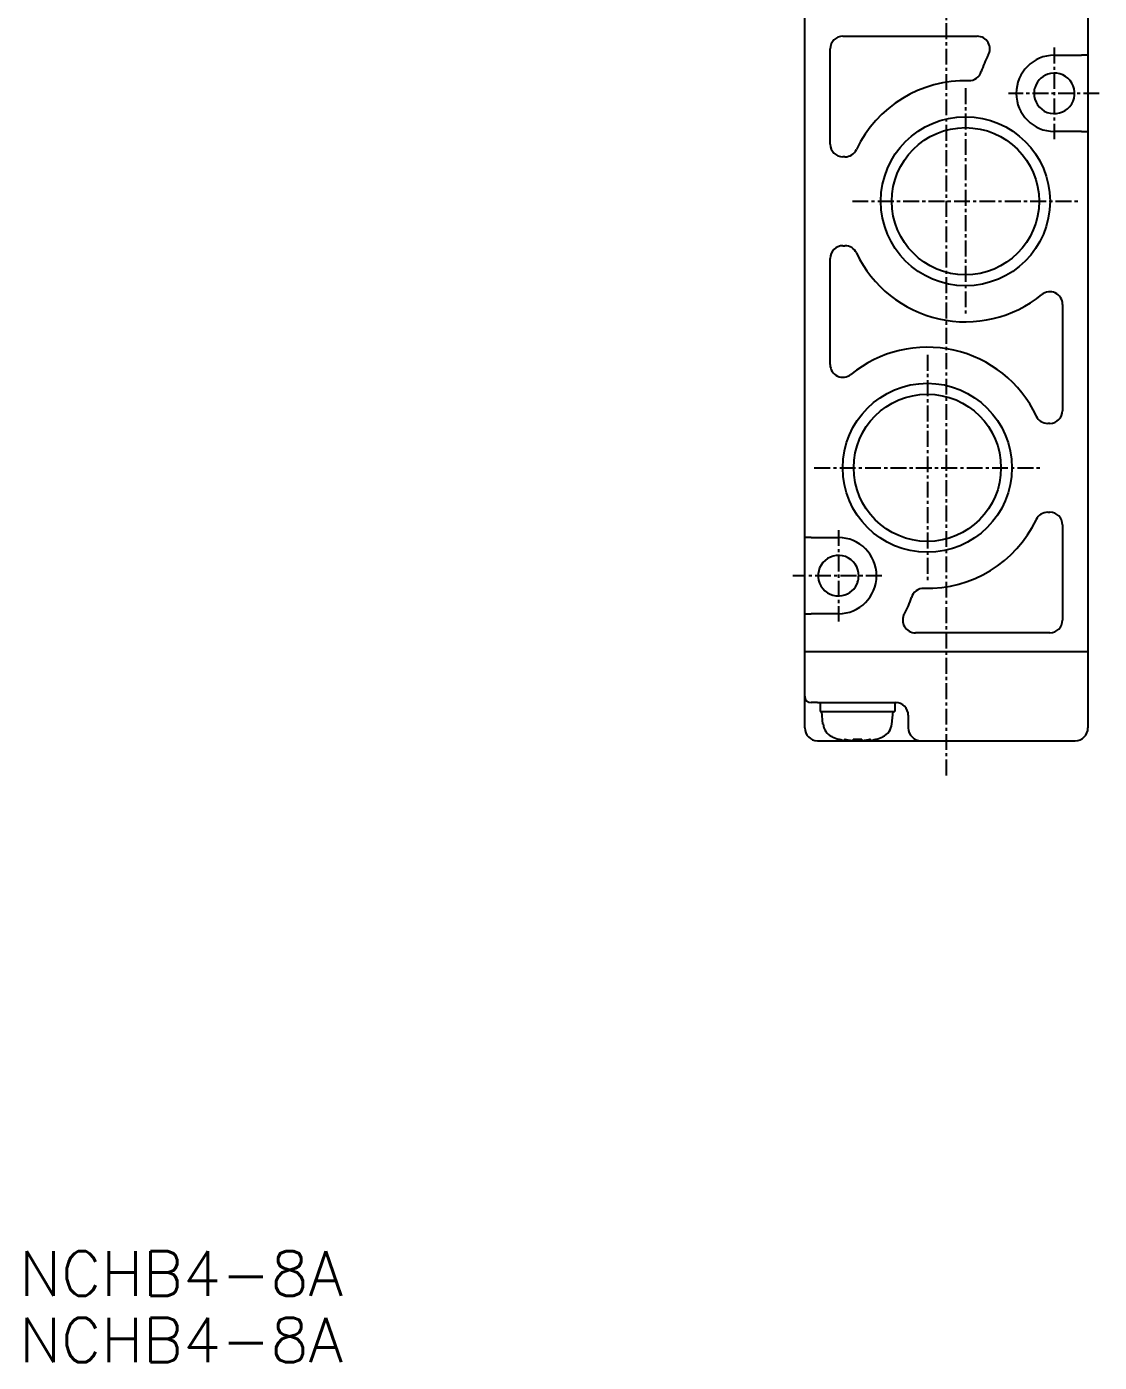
# Model space of a CAD drawing. Extents: x 8 to 293, y -214 to 82.
# Drawn here: x 8.1 to 92.5, y -214 to -108.8 of the extents above; entities that cross this region are included whole.
import ezdxf

# ---------------------------------------------------------------- set-up
doc = ezdxf.new("R2010")
doc.units = 0
doc.linetypes.add('CENTER', pattern=[2, 1.25, -0.25, 0.25, -0.25])
doc.layers.get('0').update_dxf_attribs({"linetype": 'CONTINUOUS'})
doc.layers.add('CENTER', color=1, linetype='CENTER')
doc.styles.get("Standard").update_dxf_attribs({"font": 'txt', "bigfont": 'BIGFONT'})

msp = doc.modelspace()

# ---------------------------------------------------------------- linework, layer by layer
at = {"color": 7, "linetype": 'CONTINUOUS'}
for p, q in [((69.33, -164.02), (69.33, -83.02)), ((91.63, -83.02), (91.63, -164.02)), ((72.33, -109.52), (82.91, -109.52)), ((71.33, -118.02), (71.33, -110.52)), ((88.98, -111.02), (91.13, -111.02)), ((91.63, -111.02), (91.13, -111.02)), ((91.13, -117.02), (88.98, -117.02)), ((91.13, -117.02), (91.63, -117.02)), ((72.49, -119.02), (72.33, -119.02)), ((72.33, -126.02), (72.49, -126.02)), ((71.33, -135.39), (71.33, -127.02)), ((89.63, -130.65), (89.63, -139.02)), ((88.63, -140.02), (88.46, -140.02)), ((88.46, -147.02), (88.63, -147.02)), ((89.63, -148.02), (89.63, -155.52)), ((69.83, -149.02), (69.33, -149.02)), ((69.83, -149.02), (71.98, -149.02)), ((69.33, -155.02), (69.83, -155.02)), ((71.98, -155.02), (69.83, -155.02)), ((88.63, -156.52), (78.04, -156.52)), ((91.63, -158.02), (69.33, -158.02)), ((70.33, -162.02), (69.83, -162.02)), ((70.33, -162.02), (76.54, -162.02)), ((70.53, -162.02), (70.53, -162.72)), ((76.43, -162.02), (76.43, -162.72)), ((70.53, -162.72), (76.43, -162.72)), ((70.76, -163.71), (70.68, -162.72)), ((76.19, -163.71), (76.28, -162.72)), ((77.48, -163.02), (77.48, -164.02)), ((70.33, -165.02), (90.63, -165.02)), ((72.03, -164.89), (72.03, -164.9)), ((72.59, -164.94), (72.56, -165.02)), ((72.56, -165.02), (73.1, -165.02)), ((73.13, -164.89), (73.13, -165.02)), ((73.13, -165.02), (73.48, -165.02)), ((73.48, -165.02), (73.83, -165.02)), ((73.83, -165.02), (73.83, -164.89)), ((73.85, -165.02), (74.39, -165.02)), ((74.39, -165.02), (74.36, -164.94)), ((74.93, -164.9), (74.92, -164.89)), ((86.56, -165.02), (86.56, -165.02)), ((87.13, -165.02), (87.13, -165.02)), ((87.83, -165.02), (87.83, -165.02)), ((88.39, -165.02), (88.39, -165.02))]:
    msp.add_line(p, q, dxfattribs=at)
for points in [[(72.45, -164.91, 0), (72.45, -164.91, 0), (72.45, -164.91, 0), (72.45, -164.91, 0), (72.45, -164.91, 0), (72.45, -164.91, 0), (72.46, -164.91, 0), (72.46, -164.91, 0), (72.46, -164.91, 0), (72.46, -164.92, 0), (72.46, -164.92, 0), (72.46, -164.92, 0), (72.46, -164.92, 0), (72.46, -164.92, 0), (72.46, -164.92, 0), (72.46, -164.92, 0), (72.46, -164.92, 0), (72.46, -164.93, 0), (72.46, -164.93, 0), (72.46, -164.93, 0), (72.47, -164.93, 0), (72.47, -164.93, 0), (72.47, -164.93, 0), (72.47, -164.93, 0), (72.47, -164.93, 0), (72.47, -164.94, 0), (72.47, -164.94, 0), (72.47, -164.94, 0), (72.47, -164.94, 0), (72.47, -164.94, 0), (72.47, -164.94, 0), (72.47, -164.94, 0), (72.47, -164.94, 0), (72.48, -164.94, 0), (72.48, -164.94, 0), (72.48, -164.95, 0), (72.48, -164.95, 0), (72.48, -164.95, 0), (72.48, -164.95, 0), (72.48, -164.95, 0), (72.48, -164.95, 0), (72.48, -164.95, 0), (72.48, -164.95, 0), (72.48, -164.95, 0), (72.48, -164.96, 0), (72.48, -164.96, 0), (72.49, -164.96, 0), (72.49, -164.96, 0), (72.49, -164.96, 0), (72.49, -164.96, 0), (72.49, -164.96, 0), (72.49, -164.96, 0), (72.49, -164.96, 0), (72.49, -164.96, 0), (72.49, -164.97, 0), (72.49, -164.97, 0), (72.49, -164.97, 0), (72.49, -164.97, 0), (72.5, -164.97, 0), (72.5, -164.97, 0), (72.5, -164.97, 0), (72.5, -164.97, 0), (72.5, -164.97, 0), (72.5, -164.97, 0), (72.5, -164.97, 0), (72.5, -164.98, 0), (72.5, -164.98, 0), (72.5, -164.98, 0), (72.5, -164.98, 0), (72.5, -164.98, 0), (72.51, -164.98, 0), (72.51, -164.98, 0), (72.51, -164.98, 0), (72.51, -164.98, 0), (72.51, -164.98, 0), (72.51, -164.98, 0), (72.51, -164.99, 0), (72.51, -164.99, 0), (72.51, -164.99, 0), (72.51, -164.99, 0), (72.51, -164.99, 0), (72.51, -164.99, 0), (72.52, -164.99, 0), (72.52, -164.99, 0), (72.52, -164.99, 0), (72.52, -164.99, 0), (72.52, -164.99, 0), (72.52, -164.99, 0), (72.52, -165, 0), (72.52, -165, 0), (72.52, -165, 0), (72.52, -165, 0), (72.52, -165, 0), (72.53, -165, 0), (72.53, -165, 0), (72.53, -165, 0), (72.53, -165, 0), (72.53, -165, 0), (72.53, -165, 0), (72.53, -165, 0), (72.53, -165, 0), (72.53, -165, 0), (72.53, -165, 0), (72.53, -165.01, 0), (72.54, -165.01, 0), (72.54, -165.01, 0), (72.54, -165.01, 0), (72.54, -165.01, 0), (72.54, -165.01, 0), (72.54, -165.01, 0), (72.54, -165.01, 0), (72.54, -165.01, 0), (72.54, -165.01, 0), (72.54, -165.01, 0), (72.54, -165.01, 0), (72.55, -165.01, 0), (72.55, -165.01, 0), (72.55, -165.01, 0), (72.55, -165.02, 0), (72.55, -165.02, 0), (72.55, -165.02, 0), (72.55, -165.02, 0), (72.55, -165.02, 0), (72.55, -165.02, 0), (72.55, -165.02, 0), (72.56, -165.02, 0), (72.56, -165.02, 0), (72.56, -165.02, 0), (72.56, -165.02, 0)], [(72.45, -164.91, 0), (72.46, -164.91, 0), (72.46, -164.91, 0), (72.47, -164.91, 0), (72.47, -164.91, 0), (72.48, -164.91, 0), (72.48, -164.91, 0), (72.49, -164.91, 0), (72.49, -164.91, 0), (72.5, -164.92, 0), (72.5, -164.92, 0), (72.51, -164.92, 0), (72.51, -164.92, 0), (72.52, -164.92, 0), (72.52, -164.92, 0), (72.53, -164.92, 0), (72.54, -164.92, 0), (72.54, -164.93, 0), (72.55, -164.93, 0), (72.55, -164.93, 0), (72.56, -164.93, 0), (72.56, -164.93, 0), (72.57, -164.93, 0), (72.57, -164.93, 0), (72.58, -164.93, 0), (72.58, -164.94, 0), (72.59, -164.94, 0), (72.59, -164.94, 0), (72.6, -164.94, 0), (72.6, -164.94, 0), (72.61, -164.94, 0), (72.61, -164.94, 0), (72.62, -164.94, 0), (72.62, -164.94, 0), (72.63, -164.94, 0), (72.64, -164.95, 0), (72.64, -164.95, 0), (72.65, -164.95, 0), (72.65, -164.95, 0), (72.66, -164.95, 0), (72.66, -164.95, 0), (72.67, -164.95, 0), (72.67, -164.95, 0), (72.68, -164.95, 0), (72.68, -164.96, 0), (72.69, -164.96, 0), (72.69, -164.96, 0), (72.7, -164.96, 0), (72.7, -164.96, 0), (72.71, -164.96, 0), (72.71, -164.96, 0), (72.72, -164.96, 0), (72.72, -164.96, 0), (72.73, -164.96, 0), (72.74, -164.97, 0), (72.74, -164.97, 0), (72.75, -164.97, 0), (72.75, -164.97, 0), (72.76, -164.97, 0), (72.76, -164.97, 0), (72.77, -164.97, 0), (72.77, -164.97, 0), (72.78, -164.97, 0), (72.78, -164.97, 0), (72.79, -164.97, 0), (72.79, -164.98, 0), (72.8, -164.98, 0), (72.8, -164.98, 0), (72.81, -164.98, 0), (72.81, -164.98, 0), (72.82, -164.98, 0), (72.83, -164.98, 0), (72.83, -164.98, 0), (72.84, -164.98, 0), (72.84, -164.98, 0), (72.85, -164.98, 0), (72.85, -164.99, 0), (72.86, -164.99, 0), (72.86, -164.99, 0), (72.87, -164.99, 0), (72.87, -164.99, 0), (72.88, -164.99, 0), (72.88, -164.99, 0), (72.89, -164.99, 0), (72.89, -164.99, 0), (72.9, -164.99, 0), (72.9, -164.99, 0), (72.91, -164.99, 0), (72.92, -165, 0), (72.92, -165, 0), (72.93, -165, 0), (72.93, -165, 0), (72.94, -165, 0), (72.94, -165, 0), (72.95, -165, 0), (72.95, -165, 0), (72.96, -165, 0), (72.96, -165, 0), (72.97, -165, 0), (72.97, -165, 0), (72.98, -165, 0), (72.98, -165, 0), (72.99, -165, 0), (72.99, -165.01, 0), (73, -165.01, 0), (73.01, -165.01, 0), (73.01, -165.01, 0), (73.02, -165.01, 0), (73.02, -165.01, 0), (73.03, -165.01, 0), (73.03, -165.01, 0), (73.04, -165.01, 0), (73.04, -165.01, 0), (73.05, -165.01, 0), (73.05, -165.01, 0), (73.06, -165.01, 0), (73.06, -165.01, 0), (73.07, -165.01, 0), (73.07, -165.02, 0), (73.08, -165.02, 0), (73.08, -165.02, 0), (73.09, -165.02, 0), (73.1, -165.02, 0), (73.1, -165.02, 0), (73.11, -165.02, 0), (73.11, -165.02, 0), (73.12, -165.02, 0), (73.12, -165.02, 0), (73.13, -165.02, 0)], [(73.13, -164.89, 0), (73.13, -164.89, 0), (73.14, -164.9, 0), (73.14, -164.9, 0), (73.15, -164.9, 0), (73.15, -164.9, 0), (73.16, -164.9, 0), (73.17, -164.9, 0), (73.17, -164.9, 0), (73.18, -164.9, 0), (73.18, -164.9, 0), (73.19, -164.9, 0), (73.19, -164.9, 0), (73.2, -164.9, 0), (73.2, -164.9, 0), (73.21, -164.9, 0), (73.21, -164.9, 0), (73.22, -164.9, 0), (73.23, -164.9, 0), (73.23, -164.9, 0), (73.24, -164.9, 0), (73.24, -164.9, 0), (73.25, -164.9, 0), (73.25, -164.9, 0), (73.26, -164.9, 0), (73.26, -164.9, 0), (73.27, -164.9, 0), (73.27, -164.9, 0), (73.28, -164.9, 0), (73.29, -164.9, 0), (73.29, -164.9, 0), (73.3, -164.9, 0), (73.3, -164.9, 0), (73.31, -164.9, 0), (73.31, -164.9, 0), (73.32, -164.9, 0), (73.32, -164.9, 0), (73.33, -164.9, 0), (73.33, -164.9, 0), (73.34, -164.9, 0), (73.35, -164.9, 0), (73.35, -164.9, 0), (73.36, -164.9, 0), (73.36, -164.9, 0), (73.37, -164.9, 0), (73.37, -164.9, 0), (73.38, -164.9, 0), (73.38, -164.9, 0), (73.39, -164.9, 0), (73.39, -164.9, 0), (73.4, -164.9, 0), (73.41, -164.9, 0), (73.41, -164.9, 0), (73.42, -164.9, 0), (73.42, -164.9, 0), (73.43, -164.9, 0), (73.43, -164.9, 0), (73.44, -164.9, 0), (73.44, -164.9, 0), (73.45, -164.9, 0), (73.45, -164.91, 0), (73.46, -164.91, 0), (73.47, -164.91, 0), (73.47, -164.91, 0), (73.48, -164.91, 0), (73.48, -164.91, 0), (73.49, -164.91, 0), (73.49, -164.91, 0), (73.5, -164.91, 0), (73.5, -164.9, 0), (73.51, -164.9, 0), (73.51, -164.9, 0), (73.52, -164.9, 0), (73.53, -164.9, 0), (73.53, -164.9, 0), (73.54, -164.9, 0), (73.54, -164.9, 0), (73.55, -164.9, 0), (73.55, -164.9, 0), (73.56, -164.9, 0), (73.56, -164.9, 0), (73.57, -164.9, 0), (73.57, -164.9, 0), (73.58, -164.9, 0), (73.59, -164.9, 0), (73.59, -164.9, 0), (73.6, -164.9, 0), (73.6, -164.9, 0), (73.61, -164.9, 0), (73.61, -164.9, 0), (73.62, -164.9, 0), (73.62, -164.9, 0), (73.63, -164.9, 0), (73.63, -164.9, 0), (73.64, -164.9, 0), (73.65, -164.9, 0), (73.65, -164.9, 0), (73.66, -164.9, 0), (73.66, -164.9, 0), (73.67, -164.9, 0), (73.67, -164.9, 0), (73.68, -164.9, 0), (73.68, -164.9, 0), (73.69, -164.9, 0), (73.69, -164.9, 0), (73.7, -164.9, 0), (73.71, -164.9, 0), (73.71, -164.9, 0), (73.72, -164.9, 0), (73.72, -164.9, 0), (73.73, -164.9, 0), (73.73, -164.9, 0), (73.74, -164.9, 0), (73.74, -164.9, 0), (73.75, -164.9, 0), (73.75, -164.9, 0), (73.76, -164.9, 0), (73.77, -164.9, 0), (73.77, -164.9, 0), (73.78, -164.9, 0), (73.78, -164.9, 0), (73.79, -164.9, 0), (73.79, -164.9, 0), (73.8, -164.9, 0), (73.8, -164.9, 0), (73.81, -164.9, 0), (73.81, -164.9, 0), (73.82, -164.89, 0), (73.83, -164.89, 0)], [(73.83, -165.02, 0), (73.83, -165.02, 0), (73.84, -165.02, 0), (73.84, -165.02, 0), (73.85, -165.02, 0), (73.85, -165.02, 0), (73.86, -165.02, 0), (73.86, -165.02, 0), (73.87, -165.02, 0), (73.87, -165.02, 0), (73.88, -165.02, 0), (73.88, -165.01, 0), (73.89, -165.01, 0), (73.89, -165.01, 0), (73.9, -165.01, 0), (73.91, -165.01, 0), (73.91, -165.01, 0), (73.92, -165.01, 0), (73.92, -165.01, 0), (73.93, -165.01, 0), (73.93, -165.01, 0), (73.94, -165.01, 0), (73.94, -165.01, 0), (73.95, -165.01, 0), (73.95, -165.01, 0), (73.96, -165.01, 0), (73.96, -165, 0), (73.97, -165, 0), (73.97, -165, 0), (73.98, -165, 0), (73.98, -165, 0), (73.99, -165, 0), (74, -165, 0), (74, -165, 0), (74.01, -165, 0), (74.01, -165, 0), (74.02, -165, 0), (74.02, -165, 0), (74.03, -165, 0), (74.03, -165, 0), (74.04, -165, 0), (74.04, -164.99, 0), (74.05, -164.99, 0), (74.05, -164.99, 0), (74.06, -164.99, 0), (74.06, -164.99, 0), (74.07, -164.99, 0), (74.07, -164.99, 0), (74.08, -164.99, 0), (74.09, -164.99, 0), (74.09, -164.99, 0), (74.1, -164.99, 0), (74.1, -164.99, 0), (74.11, -164.98, 0), (74.11, -164.98, 0), (74.12, -164.98, 0), (74.12, -164.98, 0), (74.13, -164.98, 0), (74.13, -164.98, 0), (74.14, -164.98, 0), (74.14, -164.98, 0), (74.15, -164.98, 0), (74.15, -164.98, 0), (74.16, -164.98, 0), (74.16, -164.97, 0), (74.17, -164.97, 0), (74.18, -164.97, 0), (74.18, -164.97, 0), (74.19, -164.97, 0), (74.19, -164.97, 0), (74.2, -164.97, 0), (74.2, -164.97, 0), (74.21, -164.97, 0), (74.21, -164.97, 0), (74.22, -164.97, 0), (74.22, -164.96, 0), (74.23, -164.96, 0), (74.23, -164.96, 0), (74.24, -164.96, 0), (74.24, -164.96, 0), (74.25, -164.96, 0), (74.25, -164.96, 0), (74.26, -164.96, 0), (74.27, -164.96, 0), (74.27, -164.96, 0), (74.28, -164.95, 0), (74.28, -164.95, 0), (74.29, -164.95, 0), (74.29, -164.95, 0), (74.3, -164.95, 0), (74.3, -164.95, 0), (74.31, -164.95, 0), (74.31, -164.95, 0), (74.32, -164.95, 0), (74.32, -164.94, 0), (74.33, -164.94, 0), (74.33, -164.94, 0), (74.34, -164.94, 0), (74.34, -164.94, 0), (74.35, -164.94, 0), (74.35, -164.94, 0), (74.36, -164.94, 0), (74.37, -164.94, 0), (74.37, -164.94, 0), (74.38, -164.93, 0), (74.38, -164.93, 0), (74.39, -164.93, 0), (74.39, -164.93, 0), (74.4, -164.93, 0), (74.4, -164.93, 0), (74.41, -164.93, 0), (74.41, -164.93, 0), (74.42, -164.92, 0), (74.42, -164.92, 0), (74.43, -164.92, 0), (74.43, -164.92, 0), (74.44, -164.92, 0), (74.44, -164.92, 0), (74.45, -164.92, 0), (74.45, -164.92, 0), (74.46, -164.91, 0), (74.47, -164.91, 0), (74.47, -164.91, 0), (74.48, -164.91, 0), (74.48, -164.91, 0), (74.49, -164.91, 0), (74.49, -164.91, 0), (74.5, -164.91, 0), (74.5, -164.91, 0)], [(74.39, -165.02, 0), (74.4, -165.02, 0), (74.4, -165.02, 0), (74.4, -165.02, 0), (74.4, -165.02, 0), (74.4, -165.02, 0), (74.4, -165.02, 0), (74.4, -165.02, 0), (74.4, -165.02, 0), (74.4, -165.02, 0), (74.4, -165.02, 0), (74.41, -165.01, 0), (74.41, -165.01, 0), (74.41, -165.01, 0), (74.41, -165.01, 0), (74.41, -165.01, 0), (74.41, -165.01, 0), (74.41, -165.01, 0), (74.41, -165.01, 0), (74.41, -165.01, 0), (74.41, -165.01, 0), (74.41, -165.01, 0), (74.42, -165.01, 0), (74.42, -165.01, 0), (74.42, -165.01, 0), (74.42, -165.01, 0), (74.42, -165, 0), (74.42, -165, 0), (74.42, -165, 0), (74.42, -165, 0), (74.42, -165, 0), (74.42, -165, 0), (74.42, -165, 0), (74.43, -165, 0), (74.43, -165, 0), (74.43, -165, 0), (74.43, -165, 0), (74.43, -165, 0), (74.43, -165, 0), (74.43, -165, 0), (74.43, -165, 0), (74.43, -164.99, 0), (74.43, -164.99, 0), (74.43, -164.99, 0), (74.44, -164.99, 0), (74.44, -164.99, 0), (74.44, -164.99, 0), (74.44, -164.99, 0), (74.44, -164.99, 0), (74.44, -164.99, 0), (74.44, -164.99, 0), (74.44, -164.99, 0), (74.44, -164.99, 0), (74.44, -164.98, 0), (74.44, -164.98, 0), (74.45, -164.98, 0), (74.45, -164.98, 0), (74.45, -164.98, 0), (74.45, -164.98, 0), (74.45, -164.98, 0), (74.45, -164.98, 0), (74.45, -164.98, 0), (74.45, -164.98, 0), (74.45, -164.98, 0), (74.45, -164.97, 0), (74.45, -164.97, 0), (74.45, -164.97, 0), (74.46, -164.97, 0), (74.46, -164.97, 0), (74.46, -164.97, 0), (74.46, -164.97, 0), (74.46, -164.97, 0), (74.46, -164.97, 0), (74.46, -164.97, 0), (74.46, -164.97, 0), (74.46, -164.96, 0), (74.46, -164.96, 0), (74.46, -164.96, 0), (74.46, -164.96, 0), (74.47, -164.96, 0), (74.47, -164.96, 0), (74.47, -164.96, 0), (74.47, -164.96, 0), (74.47, -164.96, 0), (74.47, -164.96, 0), (74.47, -164.95, 0), (74.47, -164.95, 0), (74.47, -164.95, 0), (74.47, -164.95, 0), (74.47, -164.95, 0), (74.47, -164.95, 0), (74.47, -164.95, 0), (74.48, -164.95, 0), (74.48, -164.95, 0), (74.48, -164.94, 0), (74.48, -164.94, 0), (74.48, -164.94, 0), (74.48, -164.94, 0), (74.48, -164.94, 0), (74.48, -164.94, 0), (74.48, -164.94, 0), (74.48, -164.94, 0), (74.48, -164.94, 0), (74.48, -164.94, 0), (74.48, -164.93, 0), (74.49, -164.93, 0), (74.49, -164.93, 0), (74.49, -164.93, 0), (74.49, -164.93, 0), (74.49, -164.93, 0), (74.49, -164.93, 0), (74.49, -164.93, 0), (74.49, -164.92, 0), (74.49, -164.92, 0), (74.49, -164.92, 0), (74.49, -164.92, 0), (74.49, -164.92, 0), (74.49, -164.92, 0), (74.49, -164.92, 0), (74.5, -164.92, 0), (74.5, -164.91, 0), (74.5, -164.91, 0), (74.5, -164.91, 0), (74.5, -164.91, 0), (74.5, -164.91, 0), (74.5, -164.91, 0), (74.5, -164.91, 0), (74.5, -164.91, 0), (74.5, -164.91, 0)], [(86.55, -165.02, 0), (86.55, -165.02, 0), (86.55, -165.02, 0), (86.55, -165.02, 0), (86.55, -165.02, 0), (86.55, -165.02, 0), (86.55, -165.02, 0), (86.55, -165.02, 0), (86.55, -165.02, 0), (86.55, -165.02, 0), (86.55, -165.02, 0), (86.55, -165.02, 0), (86.55, -165.02, 0), (86.55, -165.02, 0), (86.55, -165.02, 0), (86.55, -165.02, 0), (86.55, -165.02, 0), (86.55, -165.02, 0), (86.55, -165.02, 0), (86.55, -165.02, 0), (86.55, -165.02, 0), (86.55, -165.02, 0), (86.55, -165.02, 0), (86.55, -165.02, 0), (86.55, -165.02, 0), (86.55, -165.02, 0), (86.55, -165.02, 0), (86.55, -165.02, 0), (86.55, -165.02, 0), (86.55, -165.02, 0), (86.55, -165.02, 0), (86.56, -165.02, 0), (86.56, -165.02, 0), (86.56, -165.02, 0), (86.56, -165.02, 0), (86.56, -165.02, 0), (86.56, -165.02, 0), (86.56, -165.02, 0), (86.56, -165.02, 0), (86.56, -165.02, 0), (86.56, -165.02, 0), (86.56, -165.02, 0), (86.56, -165.02, 0), (86.56, -165.02, 0), (86.56, -165.02, 0), (86.56, -165.02, 0), (86.56, -165.02, 0), (86.56, -165.02, 0), (86.56, -165.02, 0), (86.56, -165.02, 0), (86.56, -165.02, 0), (86.56, -165.02, 0), (86.56, -165.02, 0), (86.56, -165.02, 0), (86.56, -165.02, 0), (86.56, -165.02, 0), (86.56, -165.02, 0), (86.56, -165.02, 0), (86.56, -165.02, 0), (86.56, -165.02, 0), (86.56, -165.02, 0), (86.56, -165.02, 0), (86.56, -165.02, 0), (86.56, -165.02, 0), (86.56, -165.02, 0), (86.56, -165.02, 0), (86.56, -165.02, 0), (86.56, -165.02, 0), (86.56, -165.02, 0), (86.56, -165.02, 0), (86.56, -165.02, 0), (86.56, -165.02, 0), (86.56, -165.02, 0), (86.56, -165.02, 0), (86.56, -165.02, 0), (86.56, -165.02, 0), (86.56, -165.02, 0), (86.56, -165.02, 0), (86.56, -165.02, 0), (86.56, -165.02, 0), (86.56, -165.02, 0), (86.56, -165.02, 0), (86.56, -165.02, 0), (86.56, -165.02, 0), (86.56, -165.02, 0), (86.56, -165.02, 0), (86.56, -165.02, 0), (86.56, -165.02, 0), (86.56, -165.02, 0), (86.56, -165.02, 0), (86.56, -165.02, 0), (86.56, -165.02, 0), (86.56, -165.02, 0), (86.56, -165.02, 0), (86.56, -165.02, 0), (86.56, -165.02, 0), (86.56, -165.02, 0), (86.56, -165.02, 0), (86.56, -165.02, 0), (86.56, -165.02, 0), (86.56, -165.02, 0), (86.56, -165.02, 0), (86.56, -165.02, 0), (86.56, -165.02, 0), (86.56, -165.02, 0), (86.56, -165.02, 0), (86.56, -165.02, 0), (86.56, -165.02, 0), (86.56, -165.02, 0), (86.56, -165.02, 0), (86.56, -165.02, 0), (86.56, -165.02, 0), (86.56, -165.02, 0), (86.56, -165.02, 0), (86.56, -165.02, 0), (86.56, -165.02, 0), (86.56, -165.02, 0), (86.56, -165.02, 0), (86.56, -165.02, 0), (86.56, -165.02, 0), (86.56, -165.02, 0), (86.56, -165.02, 0), (86.56, -165.02, 0), (86.56, -165.02, 0), (86.56, -165.02, 0), (86.56, -165.02, 0), (86.56, -165.02, 0), (86.56, -165.02, 0), (86.56, -165.02, 0)], [(87.1, -165.02, 0), (87.1, -165.02, 0), (87.1, -165.02, 0), (87.1, -165.02, 0), (87.1, -165.02, 0), (87.1, -165.02, 0), (87.1, -165.02, 0), (87.11, -165.02, 0), (87.11, -165.02, 0), (87.11, -165.02, 0), (87.11, -165.02, 0), (87.11, -165.02, 0), (87.11, -165.02, 0), (87.11, -165.02, 0), (87.11, -165.02, 0), (87.11, -165.02, 0), (87.11, -165.02, 0), (87.11, -165.02, 0), (87.11, -165.02, 0), (87.11, -165.02, 0), (87.11, -165.02, 0), (87.11, -165.02, 0), (87.11, -165.02, 0), (87.11, -165.02, 0), (87.11, -165.02, 0), (87.11, -165.02, 0), (87.11, -165.02, 0), (87.11, -165.02, 0), (87.11, -165.02, 0), (87.11, -165.02, 0), (87.11, -165.02, 0), (87.11, -165.02, 0), (87.11, -165.02, 0), (87.11, -165.02, 0), (87.11, -165.02, 0), (87.11, -165.02, 0), (87.11, -165.02, 0), (87.11, -165.02, 0), (87.11, -165.02, 0), (87.11, -165.02, 0), (87.11, -165.02, 0), (87.11, -165.02, 0), (87.11, -165.02, 0), (87.11, -165.02, 0), (87.11, -165.02, 0), (87.11, -165.02, 0), (87.11, -165.02, 0), (87.11, -165.02, 0), (87.11, -165.02, 0), (87.11, -165.02, 0), (87.11, -165.02, 0), (87.11, -165.02, 0), (87.11, -165.02, 0), (87.11, -165.02, 0), (87.11, -165.02, 0), (87.11, -165.02, 0), (87.11, -165.02, 0), (87.11, -165.02, 0), (87.11, -165.02, 0), (87.11, -165.02, 0), (87.11, -165.02, 0), (87.12, -165.02, 0), (87.12, -165.02, 0), (87.12, -165.02, 0), (87.12, -165.02, 0), (87.12, -165.02, 0), (87.12, -165.02, 0), (87.12, -165.02, 0), (87.12, -165.02, 0), (87.12, -165.02, 0), (87.12, -165.02, 0), (87.12, -165.02, 0), (87.12, -165.02, 0), (87.12, -165.02, 0), (87.12, -165.02, 0), (87.12, -165.02, 0), (87.12, -165.02, 0), (87.12, -165.02, 0), (87.12, -165.02, 0), (87.12, -165.02, 0), (87.12, -165.02, 0), (87.12, -165.02, 0), (87.12, -165.02, 0), (87.12, -165.02, 0), (87.12, -165.02, 0), (87.12, -165.02, 0), (87.12, -165.02, 0), (87.12, -165.02, 0), (87.12, -165.02, 0), (87.12, -165.02, 0), (87.12, -165.02, 0), (87.12, -165.02, 0), (87.12, -165.02, 0), (87.12, -165.02, 0), (87.12, -165.02, 0), (87.12, -165.02, 0), (87.12, -165.02, 0), (87.12, -165.02, 0), (87.12, -165.02, 0), (87.12, -165.02, 0), (87.12, -165.02, 0), (87.12, -165.02, 0), (87.12, -165.02, 0), (87.12, -165.02, 0), (87.12, -165.02, 0), (87.12, -165.02, 0), (87.12, -165.02, 0), (87.12, -165.02, 0), (87.12, -165.02, 0), (87.12, -165.02, 0), (87.12, -165.02, 0), (87.12, -165.02, 0), (87.12, -165.02, 0), (87.12, -165.02, 0), (87.12, -165.02, 0), (87.13, -165.02, 0), (87.13, -165.02, 0), (87.13, -165.02, 0), (87.13, -165.02, 0), (87.13, -165.02, 0), (87.13, -165.02, 0), (87.13, -165.02, 0), (87.13, -165.02, 0), (87.13, -165.02, 0), (87.13, -165.02, 0), (87.13, -165.02, 0), (87.13, -165.02, 0), (87.13, -165.02, 0), (87.13, -165.02, 0)], [(87.83, -165.02, 0), (87.83, -165.02, 0), (87.83, -165.02, 0), (87.83, -165.02, 0), (87.83, -165.02, 0), (87.83, -165.02, 0), (87.83, -165.02, 0), (87.83, -165.02, 0), (87.83, -165.02, 0), (87.83, -165.02, 0), (87.83, -165.02, 0), (87.83, -165.02, 0), (87.83, -165.02, 0), (87.83, -165.02, 0), (87.83, -165.02, 0), (87.83, -165.02, 0), (87.83, -165.02, 0), (87.83, -165.02, 0), (87.83, -165.02, 0), (87.83, -165.02, 0), (87.83, -165.02, 0), (87.83, -165.02, 0), (87.83, -165.02, 0), (87.83, -165.02, 0), (87.83, -165.02, 0), (87.83, -165.02, 0), (87.83, -165.02, 0), (87.83, -165.02, 0), (87.83, -165.02, 0), (87.83, -165.02, 0), (87.83, -165.02, 0), (87.83, -165.02, 0), (87.83, -165.02, 0), (87.83, -165.02, 0), (87.83, -165.02, 0), (87.83, -165.02, 0), (87.83, -165.02, 0), (87.83, -165.02, 0), (87.83, -165.02, 0), (87.83, -165.02, 0), (87.83, -165.02, 0), (87.83, -165.02, 0), (87.83, -165.02, 0), (87.83, -165.02, 0), (87.83, -165.02, 0), (87.83, -165.02, 0), (87.83, -165.02, 0), (87.83, -165.02, 0), (87.83, -165.02, 0), (87.83, -165.02, 0), (87.83, -165.02, 0), (87.83, -165.02, 0), (87.84, -165.02, 0), (87.84, -165.02, 0), (87.84, -165.02, 0), (87.84, -165.02, 0), (87.84, -165.02, 0), (87.84, -165.02, 0), (87.84, -165.02, 0), (87.84, -165.02, 0), (87.84, -165.02, 0), (87.84, -165.02, 0), (87.84, -165.02, 0), (87.84, -165.02, 0), (87.84, -165.02, 0), (87.84, -165.02, 0), (87.84, -165.02, 0), (87.84, -165.02, 0), (87.84, -165.02, 0), (87.84, -165.02, 0), (87.84, -165.02, 0), (87.84, -165.02, 0), (87.84, -165.02, 0), (87.84, -165.02, 0), (87.84, -165.02, 0), (87.84, -165.02, 0), (87.84, -165.02, 0), (87.84, -165.02, 0), (87.84, -165.02, 0), (87.84, -165.02, 0), (87.84, -165.02, 0), (87.84, -165.02, 0), (87.84, -165.02, 0), (87.84, -165.02, 0), (87.84, -165.02, 0), (87.84, -165.02, 0), (87.84, -165.02, 0), (87.84, -165.02, 0), (87.84, -165.02, 0), (87.84, -165.02, 0), (87.84, -165.02, 0), (87.84, -165.02, 0), (87.84, -165.02, 0), (87.84, -165.02, 0), (87.84, -165.02, 0), (87.84, -165.02, 0), (87.84, -165.02, 0), (87.84, -165.02, 0), (87.84, -165.02, 0), (87.84, -165.02, 0), (87.84, -165.02, 0), (87.84, -165.02, 0), (87.84, -165.02, 0), (87.84, -165.02, 0), (87.84, -165.02, 0), (87.84, -165.02, 0), (87.85, -165.02, 0), (87.85, -165.02, 0), (87.85, -165.02, 0), (87.85, -165.02, 0), (87.85, -165.02, 0), (87.85, -165.02, 0), (87.85, -165.02, 0), (87.85, -165.02, 0), (87.85, -165.02, 0), (87.85, -165.02, 0), (87.85, -165.02, 0), (87.85, -165.02, 0), (87.85, -165.02, 0), (87.85, -165.02, 0), (87.85, -165.02, 0), (87.85, -165.02, 0), (87.85, -165.02, 0), (87.85, -165.02, 0), (87.85, -165.02, 0), (87.85, -165.02, 0), (87.85, -165.02, 0), (87.85, -165.02, 0), (87.85, -165.02, 0)], [(88.39, -165.02, 0), (88.39, -165.02, 0), (88.39, -165.02, 0), (88.39, -165.02, 0), (88.39, -165.02, 0), (88.39, -165.02, 0), (88.39, -165.02, 0), (88.39, -165.02, 0), (88.39, -165.02, 0), (88.39, -165.02, 0), (88.4, -165.02, 0), (88.4, -165.02, 0), (88.4, -165.02, 0), (88.4, -165.02, 0), (88.4, -165.02, 0), (88.4, -165.02, 0), (88.4, -165.02, 0), (88.4, -165.02, 0), (88.4, -165.02, 0), (88.4, -165.02, 0), (88.4, -165.02, 0), (88.4, -165.02, 0), (88.4, -165.02, 0), (88.4, -165.02, 0), (88.4, -165.02, 0), (88.4, -165.02, 0), (88.4, -165.02, 0), (88.4, -165.02, 0), (88.4, -165.02, 0), (88.4, -165.02, 0), (88.4, -165.02, 0), (88.4, -165.02, 0), (88.4, -165.02, 0), (88.4, -165.02, 0), (88.4, -165.02, 0), (88.4, -165.02, 0), (88.4, -165.02, 0), (88.4, -165.02, 0), (88.4, -165.02, 0), (88.4, -165.02, 0), (88.4, -165.02, 0), (88.4, -165.02, 0), (88.4, -165.02, 0), (88.4, -165.02, 0), (88.4, -165.02, 0), (88.4, -165.02, 0), (88.4, -165.02, 0), (88.4, -165.02, 0), (88.4, -165.02, 0), (88.4, -165.02, 0), (88.4, -165.02, 0), (88.4, -165.02, 0), (88.4, -165.02, 0), (88.4, -165.02, 0), (88.4, -165.02, 0), (88.4, -165.02, 0), (88.4, -165.02, 0), (88.4, -165.02, 0), (88.4, -165.02, 0), (88.4, -165.02, 0), (88.4, -165.02, 0), (88.4, -165.02, 0), (88.4, -165.02, 0), (88.4, -165.02, 0), (88.4, -165.02, 0), (88.4, -165.02, 0), (88.4, -165.02, 0), (88.4, -165.02, 0), (88.4, -165.02, 0), (88.4, -165.02, 0), (88.4, -165.02, 0), (88.4, -165.02, 0), (88.4, -165.02, 0), (88.4, -165.02, 0), (88.4, -165.02, 0), (88.4, -165.02, 0), (88.4, -165.02, 0), (88.4, -165.02, 0), (88.4, -165.02, 0), (88.4, -165.02, 0), (88.4, -165.02, 0), (88.4, -165.02, 0), (88.4, -165.02, 0), (88.4, -165.02, 0), (88.4, -165.02, 0), (88.4, -165.02, 0), (88.4, -165.02, 0), (88.4, -165.02, 0), (88.4, -165.02, 0), (88.4, -165.02, 0), (88.4, -165.02, 0), (88.4, -165.02, 0), (88.4, -165.02, 0), (88.4, -165.02, 0), (88.4, -165.02, 0), (88.4, -165.02, 0), (88.4, -165.02, 0), (88.4, -165.02, 0), (88.4, -165.02, 0), (88.4, -165.02, 0), (88.4, -165.02, 0), (88.4, -165.02, 0), (88.4, -165.02, 0), (88.4, -165.02, 0), (88.4, -165.02, 0), (88.4, -165.02, 0), (88.4, -165.02, 0), (88.4, -165.02, 0), (88.4, -165.02, 0), (88.4, -165.02, 0), (88.4, -165.02, 0), (88.4, -165.02, 0), (88.4, -165.02, 0), (88.4, -165.02, 0), (88.4, -165.02, 0), (88.4, -165.02, 0), (88.4, -165.02, 0), (88.4, -165.02, 0), (88.4, -165.02, 0), (88.4, -165.02, 0), (88.4, -165.02, 0), (88.4, -165.02, 0), (88.4, -165.02, 0), (88.4, -165.02, 0), (88.4, -165.02, 0), (88.4, -165.02, 0), (88.4, -165.02, 0), (88.4, -165.02, 0), (88.4, -165.02, 0)]]:
    msp.add_polyline3d(points, dxfattribs=at)
at = {"color": 3, "linetype": 'CONTINUOUS'}
for centre in [(81.98, -122.52), (78.98, -143.52)]:
    msp.add_circle(centre, 6.66, dxfattribs=at)
at = {"color": 7, "linetype": 'CONTINUOUS'}
for centre in [(81.98, -122.52), (78.98, -143.52)]:
    msp.add_circle(centre, 5.8, dxfattribs=at)
for centre, radius, start, end in [((72.33, -110.52), 1, 90, 180), ((82.91, -110.52), 1, 330, 90), ((88.98, -114.02), 6, 150, 163.4328), ((88.98, -114.02), 3, 90, 270), ((82.27, -112.02), 1, 268.4141, 343.4328), ((88.98, -114.02), 1.6, 179.0855, 100.8267), ((88.98, -114.02), 1.6, 100.843, 161.7737), ((81.98, -122.52), 9.5, 88.4141, 154.6231), ((88.98, -114.02), 1.6, 161.8006, 179.0749), ((72.33, -118.02), 1, 180, 270), ((72.49, -118.02), 1, 270, 334.6231), ((72.33, -127.02), 1, 90, 180), ((72.49, -127.02), 1, 25.3769, 90), ((81.98, -122.52), 9.5, 205.3769, 309.2965), ((88.63, -130.65), 1, 0, 129.2965), ((78.98, -143.52), 9.5, 25.3769, 129.2965), ((72.33, -135.39), 1, 180, 309.2965), ((88.46, -139.02), 1, 205.3769, 270), ((88.63, -139.02), 1, 270, 0), ((88.46, -148.02), 1, 90, 154.6231), ((88.63, -148.02), 1, 0, 90), ((78.98, -143.52), 9.5, 268.4141, 334.6231), ((71.98, -152.02), 3, 270, 90), ((71.98, -152.02), 1.6, 359.0855, 280.8267), ((71.98, -152.02), 1.6, 280.843, 341.7737), ((71.97, -152.02), 1.6, 341.8006, 359.0749), ((78.69, -154.02), 1, 88.4141, 163.4328), ((71.98, -152.02), 6, 330, 343.4328), ((78.04, -155.52), 1, 150, 270), ((88.63, -155.52), 1, 270, 0), ((69.83, -161.52), 0.5, 180, 270), ((76.48, -163.02), 1, 0, 90), ((70.33, -164.02), 1, 180, 270), ((71.96, -163.6), 1.2, 185, 246.4529), ((74.99, -163.6), 1.2, 293.5471, 355), ((78.48, -164.02), 1, 180, 270), ((90.63, -164.02), 1, 270, 0), ((73.48, -160.12), 5, 246.4529, 253.142), ((73.48, -160.12), 4.99, 253.1891, 259.3918), ((73.48, -160.12), 4.99, 280.6082, 286.8109), ((73.48, -160.12), 5, 286.858, 293.5471), ((87.48, -160.12), 4.99, 259.2333, 259.3918), ((87.48, -160.12), 4.99, 280.6082, 280.7667)]:
    msp.add_arc(centre, radius, start, end, dxfattribs=at)
at = {"layer": 'CENTER', "color": 1, "linetype": 'CENTER'}
for p, q in [((80.48, -167.75), (80.48, -16.42)), ((88.98, -110.42), (88.98, -117.62)), ((81.98, -113.62), (81.98, -131.42)), ((92.52, -114.02), (85.38, -114.02)), ((73.08, -122.52), (90.88, -122.52)), ((78.98, -134.62), (78.98, -152.42)), ((70.08, -143.52), (87.88, -143.52)), ((71.98, -148.43), (71.98, -155.62)), ((75.39, -152.02), (68.38, -152.02))]:
    msp.add_line(p, q, dxfattribs=at)

# ---------------------------------------------------------------- texts
at = {"color": 7, "linetype": 'CONTINUOUS'}
for p in [(7.46, -208.75), (7.46, -213.99)]:
    msp.add_text('NCHB4-8A', height=3.5, dxfattribs=at).set_placement(p)

doc.saveas('drawing.dxf')
